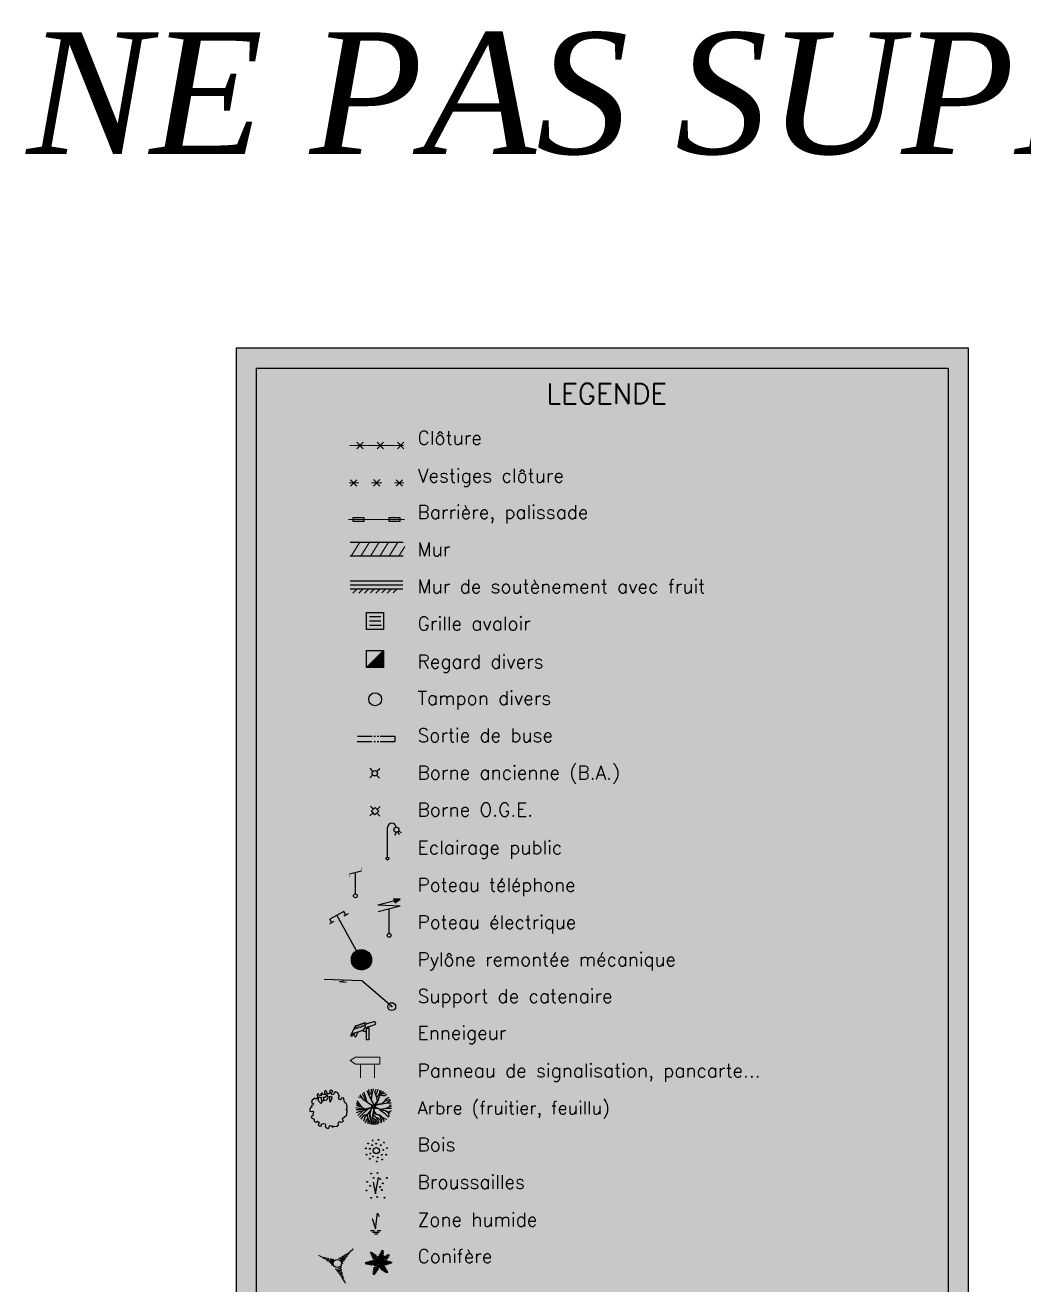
# Paper-space layout 'Legende' of a CAD drawing. Header units: millimetres. Extents: x 19 to 1130, y 28 to 365.
# Drawn here: x 18.7 to 142, y 209.7 to 365.3 of the extents above; entities that cross this region are included whole.
import ezdxf
from ezdxf.enums import TextEntityAlignment as Align

# ---------------------------------------------------------------- set-up
doc = ezdxf.new("R2010")
doc.units = ezdxf.units.MM
doc.header["$LTSCALE"] = 2
doc.header["$PDSIZE"] = 0.1
doc.layers.add('CARTOUCHE', color=7, linetype='Continuous')
doc.styles.add('17', font='romans.shx', dxfattribs={"oblique": 13.5, "height": 0.9})
doc.styles.add('CARTOUCHE', font='timesi.ttf', dxfattribs={"height": 1})

# ---------------------------------------------------------------- blocks, each defined once
blk = doc.blocks.new('*X117')
at = {"color": 0}
for p, q in [((2.91, 2.327), (2.918, 2.335)), ((2.914, 2.313), (2.935, 2.334)), ((2.918, 2.299), (2.951, 2.333)), ((2.922, 2.286), (2.968, 2.331)), ((2.926, 2.272), (2.985, 2.33)), ((2.93, 2.259), (3.001, 2.329)), ((2.935, 2.245), (3.018, 2.328)), ((2.939, 2.231), (3.034, 2.327)), ((2.943, 2.218), (3.051, 2.326)), ((2.947, 2.204), (3.068, 2.325)), ((2.951, 2.191), (3.084, 2.324)), ((2.955, 2.177), (3.101, 2.323)), ((2.959, 2.164), (3.118, 2.322)), ((2.963, 2.15), (3.134, 2.321)), ((2.967, 2.136), (3.151, 2.32)), ((2.971, 2.123), (3.168, 2.319)), ((2.975, 2.109), (3.184, 2.318)), ((3.012, 2.128), (3.201, 2.317)), ((3.07, 2.168), (3.217, 2.316)), ((3.127, 2.208), (3.234, 2.315)), ((3.185, 2.248), (3.251, 2.314)), ((3.242, 2.287), (3.267, 2.313))]:
    blk.add_line(p, q, dxfattribs=at)
blk = doc.blocks.new('4')
blk.add_point((0, 0))
blk.add_point((0, 0))
blk = doc.blocks.new('V070')
at = {"color": 0, "linetype": 'Continuous'}
for p, q in [((-0.04, 1.07), (0, 1.01)), ((0, 0.01), (0, 1.12)), ((0, 1.01), (0.05, 1.07)), ((-0.01, 0.01), (-1.01, 0.47)), ((-0.98, 0.41), (-0.91, 0.43)), ((-0.85, 0.39), (-0.96, 0.36)), ((-0.91, 0.43), (-0.94, 0.5)), ((-0.9, 0.31), (-0.77, 0.35)), ((-0.89, 0.51), (-0.85, 0.4)), ((-0.67, 0.31), (-0.83, 0.26)), ((-0.76, 0.36), (-0.81, 0.51)), ((-0.77, 0.35), (-0.77, 0.36)), ((-0.76, 0.21), (-0.6, 0.28)), ((-0.72, 0.5), (-0.67, 0.31)), ((-0.51, 0.24), (-0.69, 0.15)), ((-0.6, 0.28), (-0.63, 0.48)), ((-0.63, 0.09), (-0.41, 0.19)), ((-0.54, 0.47), (-0.5, 0.24)), ((-0.31, 0.15), (-0.54, 0.05)), ((-0.41, 0.19), (-0.51, 0.24)), ((-0.41, 0.19), (-0.46, 0.46)), ((-0.44, 0), (-0.22, 0.1)), ((-0.41, 0.19), (-0.41, 0.19)), ((-0.37, 0.42), (-0.32, 0.15)), ((-0.12, 0.06), (-0.34, -0.04)), ((-0.22, 0.1), (-0.27, 0.37)), ((-0.19, 0.61), (0, 0.45)), ((0, 0.35), (-0.19, 0.5)), ((-0.19, 0.4), (0, 0.24)), ((0, 0.13), (-0.19, 0.29)), ((-0.18, 0.31), (-0.13, 0.06)), ((0, 0.56), (-0.15, 0.69)), ((-0.13, 0.78), (0, 0.66)), ((-0.13, 0.06), (-0.13, 0.06)), ((0, 0.74), (-0.11, 0.87)), ((-0.1, 0.94), (0, 0.84)), ((0, 0.94), (-0.08, 1.02)), ((0.08, 1.02), (0, 0.94)), ((0, 0.84), (0.12, 0.94)), ((0.15, 0.86), (0, 0.74)), ((0, 0.84), (0, 0.85)), ((0, 0.66), (0.17, 0.77)), ((0, 0.46), (0.22, 0.62)), ((0, 0.45), (0, 0.56)), ((0.22, 0.51), (0, 0.35)), ((0, 0.45), (0, 0.45)), ((0, 0.24), (0.22, 0.4)), ((0.2, 0.29), (0, 0.14)), ((0, 0.14), (0, 0.14)), ((0.19, 0.69), (0.01, 0.56)), ((0.01, 0.01), (0.92, 0.64)), ((0.11, 0.08), (0.13, 0.32)), ((0.35, 0), (0.11, 0.08)), ((0.11, 0.08), (0.12, 0.08)), ((0.12, -0.04), (0.34, 0.08)), ((0.22, 0.38), (0.2, 0.14)), ((0.2, 0.14), (0.46, 0.05)), ((0.44, 0.04), (0.22, -0.08)), ((0.28, 0.2), (0.31, 0.44)), ((0.54, 0.11), (0.29, 0.2)), ((0.32, -0.12), (0.54, 0)), ((0.39, 0.5), (0.37, 0.26)), ((0.37, 0.26), (0.46, 0.32)), ((0.37, 0.26), (0.37, 0.26)), ((0.37, 0.26), (0.63, 0.17)), ((0.46, 0.32), (0.48, 0.52)), ((0.68, 0.24), (0.46, 0.31)), ((0.56, 0.55), (0.54, 0.38)), ((0.54, 0.38), (0.73, 0.3)), ((0.61, 0.43), (0.64, 0.59)), ((0.79, 0.37), (0.61, 0.43)), ((0.72, 0.62), (0.69, 0.49)), ((0.69, 0.49), (0.69, 0.49)), ((0.69, 0.48), (0.84, 0.45)), ((0.77, 0.54), (0.79, 0.65)), ((0.89, 0.52), (0.77, 0.54)), ((0.85, 0.65), (0.83, 0.58)), ((0.83, 0.58), (0.9, 0.57)), ((-0.01, -0.01), (-0.86, -0.72)), ((-0.77, -0.65), (-0.85, -0.65)), ((-0.84, -0.59), (-0.72, -0.6)), ((-0.65, -0.54), (-0.8, -0.52)), ((-0.79, -0.72), (-0.77, -0.65)), ((-0.75, -0.44), (-0.57, -0.48)), ((-0.72, -0.61), (-0.73, -0.72)), ((-0.51, -0.43), (-0.7, -0.36)), ((-0.66, -0.68), (-0.64, -0.54)), ((-0.65, -0.3), (-0.43, -0.35)), ((-0.64, -0.54), (-0.65, -0.55)), ((-0.35, -0.29), (-0.61, -0.22)), ((-0.57, -0.48), (-0.59, -0.64)), ((-0.53, -0.16), (-0.27, -0.22)), ((-0.51, -0.59), (-0.5, -0.42)), ((-0.19, -0.16), (-0.45, -0.09)), ((-0.35, -0.29), (-0.43, -0.36)), ((-0.43, -0.36), (-0.43, -0.56)), ((-0.35, -0.03), (-0.11, -0.09)), ((-0.35, -0.53), (-0.35, -0.29)), ((-0.35, -0.29), (-0.35, -0.29)), ((-0.26, -0.22), (-0.27, -0.47)), ((0, -0.24), (-0.22, -0.4)), ((-0.22, -0.51), (0, -0.35)), ((0, -0.46), (-0.22, -0.61)), ((-0.2, -0.29), (0, -0.14)), ((-0.19, -0.4), (-0.18, -0.15)), ((-0.19, -0.69), (-0.01, -0.56)), ((0, -0.66), (-0.17, -0.77)), ((-0.15, -0.86), (0, -0.74)), ((0, -0.84), (-0.12, -0.94)), ((-0.11, -0.09), (-0.11, -0.09)), ((-0.1, -0.09), (-0.1, -0.33)), ((-0.09, -1.02), (0, -0.94)), ((0, -1.01), (-0.05, -1.07)), ((0, -0.01), (0, -1.12)), ((0, -0.35), (0.08, -0.11)), ((0, -0.13), (0.19, -0.29)), ((0, -0.14), (0, -0.14)), ((0.19, -0.4), (0, -0.24)), ((0, -0.34), (0.19, -0.5)), ((0.19, -0.61), (0, -0.45)), ((0, -0.45), (0, -0.45)), ((0, -0.45), (0, -0.56)), ((0, -0.56), (0.15, -0.69)), ((0.13, -0.77), (0, -0.66)), ((0, -0.74), (0.11, -0.86)), ((0.1, -0.94), (0, -0.84)), ((0, -0.84), (0, -0.85)), ((0, -0.94), (0.08, -1.02)), ((0.04, -1.07), (0, -1.01)), ((0.01, 0), (1.05, -0.38)), ((0.01, -0.01), (0.64, -0.92)), ((0.14, -0.2), (0.05, -0.46)), ((0.08, -0.11), (0.32, -0.13)), ((0.08, -0.11), (0.08, -0.12)), ((0.11, -0.54), (0.2, -0.29)), ((0.21, -0.29), (0.13, -0.05)), ((0.13, -0.05), (0.13, -0.05)), ((0.38, -0.22), (0.14, -0.19)), ((0.26, -0.37), (0.17, -0.63)), ((0.2, -0.28), (0.44, -0.31)), ((0.23, -0.08), (0.3, -0.35)), ((0.24, -0.68), (0.31, -0.46)), ((0.5, -0.39), (0.26, -0.37)), ((0.26, -0.37), (0.26, -0.37)), ((0.26, -0.37), (0.32, -0.46)), ((0.38, -0.54), (0.3, -0.73)), ((0.32, -0.46), (0.52, -0.48)), ((0.4, -0.38), (0.33, -0.12)), ((0.37, -0.79), (0.43, -0.61)), ((0.55, -0.56), (0.38, -0.54)), ((0.64, -0.03), (0.42, -0.15)), ((0.42, -0.15), (0.42, -0.15)), ((0.42, -0.15), (0.52, -0.19)), ((0.43, -0.16), (0.5, -0.42)), ((0.43, -0.61), (0.59, -0.64)), ((0.48, -0.69), (0.44, -0.84)), ((0.62, -0.72), (0.49, -0.69)), ((0.49, -0.69), (0.49, -0.69)), ((0.52, -0.19), (0.7, -0.09)), ((0.58, -0.42), (0.52, -0.2)), ((0.52, -0.89), (0.54, -0.77)), ((0.54, -0.77), (0.65, -0.79)), ((0.58, -0.83), (0.57, -0.9)), ((0.65, -0.85), (0.58, -0.83)), ((0.77, -0.15), (0.62, -0.22)), ((0.62, -0.23), (0.66, -0.42)), ((0.7, -0.25), (0.85, -0.19)), ((0.76, -0.43), (0.7, -0.25)), ((0.92, -0.23), (0.79, -0.28)), ((0.79, -0.28), (0.8, -0.29)), ((0.79, -0.29), (0.85, -0.43)), ((0.88, -0.32), (0.99, -0.28)), ((0.93, -0.43), (0.88, -0.32)), ((1.02, -0.33), (0.95, -0.34)), ((0.95, -0.34), (0.98, -0.41))]:
    blk.add_line(p, q, dxfattribs=at)

psp = doc.layouts.new('Legende')

# ---------------------------------------------------------------- hatches: boundary and pattern name
at = {"layer": 'CARTOUCHE'}
psp.add_hatch(color=255, dxfattribs=at).paths.add_polyline_path([(135.13, 135.86), (44.75, 135.86), (44.75, 325.44), (135.13, 325.44)])

# ---------------------------------------------------------------- linework, layer by layer
at = {"layer": 'CARTOUCHE', "lineweight": 9}
for p, q in [((58.74, 313.39), (65.38, 313.39)), ((58.69, 308.76), (59.85, 308.76)), ((61.42, 308.76), (62.71, 308.76)), ((64.27, 308.76), (65.43, 308.76)), ((58.6, 304.24), (65.49, 304.24))]:
    psp.add_line(p, q, dxfattribs=at)
at = {"layer": 'CARTOUCHE', "lineweight": -3}
for p, q in [((59.6, 312.99), (60.4, 313.79)), ((59.6, 313.79), (60.4, 312.99)), ((62.12, 312.99), (62.92, 313.79)), ((62.12, 313.79), (62.92, 312.99)), ((64.64, 312.99), (65.44, 313.79)), ((64.64, 313.79), (65.44, 312.99)), ((58.82, 308.36), (59.62, 309.16)), ((58.82, 309.16), (59.62, 308.36)), ((61.67, 308.38), (62.47, 309.18)), ((61.67, 309.18), (62.47, 308.38)), ((64.46, 308.36), (65.26, 309.16)), ((64.46, 309.16), (65.26, 308.36))]:
    psp.add_line(p, q, dxfattribs=at)
at = {"layer": 'CARTOUCHE', "color": 142, "linetype": 'ByBlock'}
for p, q in [((61.18, 292.25), (62.58, 292.25)), ((61.18, 291.72), (62.58, 291.72)), ((61.18, 291.2), (62.68, 291.2))]:
    psp.add_line(p, q, dxfattribs=at)
at = {"layer": 'CARTOUCHE', "color": 130}
for p, q in [((60.81, 285.97), (62.91, 288.07)), ((60.87, 285.97), (62.91, 288.01)), ((60.93, 285.97), (62.91, 287.95)), ((60.99, 285.97), (62.91, 287.89)), ((62.91, 288.07), (62.91, 285.97)), ((61.05, 285.97), (62.91, 287.83)), ((61.11, 285.97), (62.91, 287.77)), ((61.17, 285.97), (62.91, 287.71)), ((61.23, 285.97), (62.91, 287.66)), ((61.28, 285.97), (62.91, 287.6)), ((61.34, 285.97), (62.91, 287.54)), ((61.4, 285.97), (62.91, 287.48)), ((61.46, 285.97), (62.91, 287.42)), ((61.52, 285.97), (62.91, 287.36)), ((61.58, 285.97), (62.91, 287.3)), ((61.64, 285.97), (62.91, 287.24)), ((61.7, 285.97), (62.91, 287.18)), ((61.76, 285.97), (62.91, 287.12)), ((61.82, 285.97), (62.91, 287.06)), ((61.88, 285.97), (62.91, 287)), ((61.94, 285.97), (62.91, 286.94)), ((62, 285.97), (62.91, 286.88)), ((62.06, 285.97), (62.91, 286.82)), ((62.12, 285.97), (62.91, 286.76)), ((62.18, 285.97), (62.91, 286.7)), ((62.24, 285.97), (62.91, 286.65)), ((62.29, 285.97), (62.91, 286.59)), ((62.35, 285.97), (62.91, 286.53)), ((62.41, 285.97), (62.91, 286.47)), ((62.47, 285.97), (62.91, 286.41)), ((62.53, 285.97), (62.91, 286.35)), ((62.91, 285.97), (60.81, 285.97)), ((62.59, 285.97), (62.91, 286.29)), ((62.65, 285.97), (62.91, 286.23)), ((62.71, 285.97), (62.91, 286.17)), ((62.77, 285.97), (62.91, 286.11)), ((62.83, 285.97), (62.91, 286.05))]:
    psp.add_line(p, q, dxfattribs=at)
at = {"layer": 'CARTOUCHE', "color": 251, "lineweight": 18}
for p, q in [((58.95, 249.76), (60.34, 251.11)), ((58.95, 249.82), (60.27, 251.11)), ((58.95, 249.89), (60.2, 251.11)), ((58.95, 249.96), (60.13, 251.11)), ((58.96, 250.04), (60.05, 251.11)), ((58.96, 249.69), (60.4, 251.1)), ((58.97, 249.63), (60.46, 251.09)), ((58.97, 250.13), (59.97, 251.09)), ((58.98, 249.57), (60.52, 251.07)), ((58.99, 249.52), (60.57, 251.06)), ((59, 250.22), (59.87, 251.07)), ((59.01, 249.47), (60.63, 251.04)), ((59.03, 250.32), (59.77, 251.04)), ((59.03, 249.41), (60.68, 251.02)), ((59.05, 249.36), (60.73, 251)), ((59.07, 249.32), (60.77, 250.97)), ((59.09, 250.45), (59.64, 250.98)), ((59.1, 249.27), (60.82, 250.95)), ((59.12, 249.22), (60.86, 250.92)), ((59.15, 249.18), (60.91, 250.89)), ((59.18, 249.14), (60.95, 250.86)), ((59.21, 249.1), (60.99, 250.83)), ((59.22, 250.64), (59.44, 250.86)), ((59.24, 249.06), (61.03, 250.8)), ((59.27, 249.02), (61.06, 250.76)), ((59.31, 248.99), (61.1, 250.73)), ((59.34, 248.95), (61.13, 250.69)), ((59.38, 248.92), (61.16, 250.65)), ((59.42, 248.89), (61.2, 250.61)), ((59.46, 248.85), (61.22, 250.57)), ((59.5, 248.83), (61.25, 250.53)), ((59.54, 248.8), (61.28, 250.49)), ((59.59, 248.77), (61.3, 250.44)), ((59.63, 248.75), (61.33, 250.39)), ((59.68, 248.72), (61.35, 250.35)), ((59.73, 248.7), (61.37, 250.29)), ((59.78, 248.68), (61.39, 250.24)), ((59.84, 248.67), (61.4, 250.19)), ((59.89, 248.65), (61.42, 250.13)), ((59.95, 248.64), (61.43, 250.07)), ((60.01, 248.63), (61.44, 250.01)), ((60.08, 248.62), (61.44, 249.95)), ((60.14, 248.62), (61.45, 249.88)), ((60.22, 248.61), (61.44, 249.81)), ((60.29, 248.62), (61.44, 249.73)), ((60.37, 248.63), (61.43, 249.65)), ((60.46, 248.64), (61.41, 249.57)), ((60.56, 248.67), (61.38, 249.47)), ((60.67, 248.71), (61.34, 249.36)), ((60.81, 248.78), (61.26, 249.22))]:
    psp.add_line(p, q, dxfattribs=at)
at = {"layer": 'CARTOUCHE', "color": 90}
for p, q in [((55.28, 233.43, 1051.95), (55.18, 233.29, 1051.95)), ((55.43, 233.22, 1051.95), (55.28, 233.43, 1051.95)), ((55.66, 233.64, 1051.95), (55.59, 233.48, 1051.95)), ((55.59, 233.48, 1051.95), (55.73, 233.34, 1051.95)), ((55.81, 233.72, 1051.95), (55.66, 233.64, 1051.95)), ((55.88, 233.53, 1051.95), (55.81, 233.72, 1051.95)), ((56.07, 233.27, 1051.95), (55.88, 233.53, 1051.95)), ((56.28, 233.53, 1051.95), (56.26, 233.36, 1051.95)), ((56.3, 233.72, 1051.95), (56.28, 233.53, 1051.95)), ((56.57, 233.7, 1051.95), (56.3, 233.72, 1051.95)), ((56.46, 233.42, 1051.95), (56.65, 233.52, 1051.95)), ((56.52, 233.18, 1051.95), (56.46, 233.42, 1051.95)), ((56.65, 233.52, 1051.95), (56.57, 233.7, 1051.95)), ((56.87, 233.52, 1051.95), (56.85, 233.38, 1051.95)), ((56.98, 233.56, 1051.95), (56.87, 233.52, 1051.95)), ((57.27, 233.44, 1051.95), (56.98, 233.56, 1051.95)), ((57.37, 233.2, 1051.95), (57.27, 233.44, 1051.95)), ((60.45, 233.54), (60.65, 233)), ((60.86, 233.73), (61.35, 232.6)), ((61.08, 233.82), (61.14, 233.15)), ((61.39, 233.88), (61.34, 233.19)), ((61.64, 233.9), (61.48, 233.2)), ((61.9, 233.61), (62.02, 233.87)), ((61.9, 233.39), (61.9, 233.61)), ((62.1, 233.46), (61.95, 233.28)), ((62.23, 233.83), (62.1, 233.46)), ((62.44, 233.77), (62.36, 233.31)), ((62.36, 233.31), (62.7, 233.66)), ((62.9, 233.55), (62.46, 233.16)), ((54.1, 232.52, 1051.95), (54.03, 232.28, 1051.95)), ((54.03, 232.28, 1051.95), (54.26, 232.07, 1051.95)), ((54.19, 231.92, 1051.95), (54.03, 231.88, 1051.95)), ((54.03, 231.88, 1051.95), (54.05, 231.69, 1051.95)), ((54.25, 232.64, 1051.95), (54.1, 232.52, 1051.95)), ((54.26, 232.07, 1051.95), (54.19, 231.92, 1051.95)), ((54.43, 232.77, 1051.95), (54.25, 232.64, 1051.95)), ((54.55, 232.64, 1051.95), (54.43, 232.77, 1051.95)), ((54.75, 232.87, 1051.95), (54.55, 232.64, 1051.95)), ((54.86, 233.36, 1051.95), (54.71, 233.16, 1051.95)), ((54.71, 233.16, 1051.95), (54.75, 232.87, 1051.95)), ((54.88, 232.81, 1051.95), (54.8, 232.53, 1051.95)), ((54.8, 232.53, 1051.95), (55.19, 232.11, 1051.95)), ((54.96, 233.1, 1051.95), (54.86, 233.36, 1051.95)), ((55.02, 232.9, 1051.95), (54.88, 232.81, 1051.95)), ((55.21, 233.06, 1051.95), (54.96, 233.1, 1051.95)), ((55.24, 232.8, 1051.95), (55.02, 232.9, 1051.95)), ((55.18, 233.29, 1051.95), (55.21, 233.06, 1051.95)), ((55.19, 232.11, 1051.95), (55.29, 232.22, 1051.95)), ((55.29, 232.22, 1051.95), (55.24, 232.8, 1051.95)), ((55.53, 232.69, 1051.95), (55.38, 232.45, 1051.95)), ((55.38, 232.45, 1051.95), (55.92, 232.55, 1051.95)), ((55.69, 233.18, 1051.95), (55.43, 233.22, 1051.95)), ((55.43, 232.86, 1051.95), (55.53, 232.69, 1051.95)), ((55.75, 232.86, 1051.95), (55.43, 232.86, 1051.95)), ((55.73, 233.34, 1051.95), (55.69, 233.18, 1051.95)), ((55.92, 233.22, 1051.95), (55.75, 232.86, 1051.95)), ((56.07, 232.86, 1051.95), (55.92, 233.22, 1051.95)), ((55.92, 232.55, 1051.95), (56.07, 232.86, 1051.95)), ((56.26, 233.36, 1051.95), (56.07, 233.27, 1051.95)), ((56.26, 232.96, 1051.95), (56.49, 232.99, 1051.95)), ((56.34, 232.29, 1051.95), (56.26, 232.96, 1051.95)), ((56.53, 232.77, 1051.95), (56.34, 232.29, 1051.95)), ((56.49, 232.99, 1051.95), (56.53, 232.77, 1051.95)), ((56.69, 233.2, 1051.95), (56.52, 233.18, 1051.95)), ((56.85, 233.38, 1051.95), (56.69, 233.2, 1051.95)), ((57.35, 232.81, 1051.95), (57.47, 233.01, 1051.95)), ((57.51, 232.57, 1051.95), (57.35, 232.81, 1051.95)), ((57.47, 233.01, 1051.95), (57.37, 233.2, 1051.95)), ((57.72, 232.64, 1051.95), (57.51, 232.57, 1051.95)), ((57.76, 232.82, 1051.95), (57.7, 232.75, 1051.95)), ((57.7, 232.75, 1051.95), (57.72, 232.64, 1051.95)), ((58.01, 232.78, 1051.95), (57.76, 232.82, 1051.95)), ((58.05, 232.43, 1051.95), (58.01, 232.78, 1051.95)), ((58.17, 232.15, 1051.95), (58.05, 232.43, 1051.95)), ((58.34, 232.11, 1051.95), (58.17, 232.15, 1051.95)), ((58.39, 231.94, 1051.95), (58.34, 232.11, 1051.95)), ((58.44, 231.56, 1051.95), (58.39, 231.94, 1051.95)), ((59.52, 231.93), (60.02, 231.68)), ((59.57, 232.18), (59.92, 231.92)), ((60.33, 231.56), (59.65, 232.45)), ((59.97, 232.88), (59.83, 232.84)), ((60.12, 232.83), (59.97, 232.88)), ((60.48, 232.53), (60.05, 233.18)), ((60.37, 232.69), (60.12, 232.83)), ((60.27, 233.35), (60.55, 232.78)), ((60.97, 232.2), (60.48, 232.53)), ((60.55, 232.78), (60.91, 232.26)), ((60.65, 233), (60.82, 232.39)), ((60.82, 232.39), (60.99, 232.21)), ((61.51, 231.84), (60.97, 232.2)), ((60.99, 232.21), (61.51, 231.86)), ((61.14, 233.15), (61.4, 232.56)), ((61.35, 232.6), (61.66, 232.04)), ((61.48, 233.2), (61.39, 232.51)), ((61.4, 232.56), (61.67, 232.04)), ((61.41, 231.69), (61.62, 231.89)), ((61.62, 231.89), (61.47, 231.65)), ((61.51, 231.86), (61.77, 231.88)), ((61.8, 231.87), (61.51, 231.84)), ((61.62, 231.93), (61.8, 231.94)), ((61.66, 232.04), (61.88, 231.75)), ((61.67, 232.04), (61.81, 231.97)), ((61.77, 231.88), (61.77, 231.47)), ((61.78, 231.46), (61.8, 231.87)), ((61.8, 231.94), (61.92, 231.77)), ((61.81, 231.97), (61.97, 232.1)), ((62.01, 232.07), (61.85, 231.93)), ((62.72, 232.08), (61.86, 231.94)), ((61.86, 231.89), (62.25, 231.97)), ((61.86, 231.94), (61.86, 231.89)), ((62.1, 232.86), (61.9, 233.39)), ((61.97, 232.1), (62.17, 232.4)), ((62.2, 232.42), (62.01, 232.07)), ((62.36, 233.31), (62.1, 232.9)), ((62.17, 232.4), (62.1, 232.86)), ((62.46, 233.16), (62.2, 232.42)), ((62.48, 233.16), (62.22, 232.42)), ((62.25, 231.97), (62.75, 232.05)), ((63.11, 233.4), (62.48, 233.16)), ((62.83, 233.06), (62.49, 233.13)), ((63.05, 232.4), (62.67, 232.05)), ((63.07, 232.4), (62.72, 232.08)), ((62.75, 232.05), (63.38, 232.2)), ((63.07, 233.06), (62.83, 233.06)), ((63.26, 232.67), (63.05, 232.4)), ((63.3, 233.21), (63.07, 233.06)), ((63.71, 232.6), (63.07, 232.4)), ((63.59, 232.86), (63.26, 232.67)), ((63.38, 232.23), (63.32, 232.19)), ((63.52, 232.32), (63.38, 232.23)), ((63.38, 232.2), (63.87, 232.17)), ((63.78, 232.46), (63.52, 232.32)), ((63.87, 231.9), (63.63, 231.85)), ((53.91, 231.57, 1051.95), (53.81, 231.39, 1051.95)), ((53.81, 231.39, 1051.95), (53.82, 231.17, 1051.95)), ((53.82, 231.17, 1051.95), (54.04, 231.13, 1051.95)), ((54.05, 231.69, 1051.95), (53.91, 231.57, 1051.95)), ((54.24, 230.64, 1051.95), (53.99, 230.5, 1051.95)), ((53.99, 230.5, 1051.95), (54.07, 230.31, 1051.95)), ((54.04, 231.13, 1051.95), (54.18, 231.16, 1051.95)), ((54.07, 230.31, 1051.95), (54.28, 230.21, 1051.95)), ((54.29, 230.98, 1051.95), (54.17, 230.89, 1051.95)), ((54.17, 230.89, 1051.95), (54.24, 230.64, 1051.95)), ((54.18, 231.16, 1051.95), (54.29, 230.98, 1051.95)), ((57.87, 230.26, 1051.95), (58.14, 230.49, 1051.95)), ((58.14, 230.49, 1051.95), (58.3, 230.57, 1051.95)), ((58.3, 230.57, 1051.95), (58.37, 230.69, 1051.95)), ((58.36, 231.38, 1051.95), (58.44, 231.56, 1051.95)), ((58.44, 231.26, 1051.95), (58.36, 231.38, 1051.95)), ((58.37, 230.69, 1051.95), (58.44, 231.26, 1051.95)), ((59.5, 231.61), (60.48, 231.41)), ((60.08, 231.31), (59.52, 231.32)), ((59.58, 230.99), (60.2, 231.21)), ((60.27, 231.11), (59.75, 230.63)), ((60.65, 231.13), (59.93, 230.42)), ((60.67, 231.38), (60.08, 231.31)), ((60.31, 230.44), (60.1, 230.17)), ((60.64, 231.38), (60.27, 231.11)), ((60.59, 230.65), (60.31, 230.44)), ((60.64, 231.39), (60.33, 231.56)), ((60.62, 230.4), (60.46, 229.87)), ((60.92, 230.76), (60.59, 230.65)), ((60.91, 230.74), (60.62, 230.4)), ((61.15, 231.54), (60.64, 231.39)), ((61.16, 231.54), (60.65, 231.13)), ((61.17, 231.5), (60.67, 231.38)), ((61.15, 231.04), (60.92, 230.76)), ((60.93, 230.75), (61.18, 231.03)), ((61.01, 230.25), (60.93, 230.75)), ((61.66, 231.55), (61.15, 231.54)), ((61.34, 231.33), (61.15, 231.04)), ((61.42, 231.51), (61.17, 231.5)), ((61.18, 231.03), (61.35, 231.31)), ((61.21, 230.81), (61.29, 231.21)), ((61.22, 230.5), (61.21, 230.81)), ((61.3, 231.2), (61.22, 230.81)), ((61.22, 230.81), (61.25, 230.5)), ((61.32, 230.21), (61.22, 230.5)), ((61.25, 230.5), (61.39, 230.04)), ((61.51, 231.71), (61.34, 231.33)), ((61.35, 231.31), (61.54, 231.71)), ((61.71, 231.47), (61.42, 231.51)), ((61.47, 231.65), (61.78, 231.47)), ((61.54, 231.71), (61.51, 231.71)), ((61.78, 231.47), (61.54, 231.69)), ((61.57, 230.37), (61.75, 231.52)), ((61.66, 229.93), (61.57, 230.37)), ((61.77, 231.52), (61.59, 230.36)), ((61.59, 230.36), (61.88, 230.14)), ((61.7, 230.7), (61.66, 230.89)), ((61.7, 231.15), (61.89, 230.94)), ((61.76, 230.59), (61.7, 230.7)), ((61.71, 231.13), (61.86, 230.92)), ((61.75, 231.52), (61.77, 231.52)), ((61.87, 230.51), (61.76, 230.59)), ((61.77, 231.47), (61.96, 231.54)), ((61.98, 231.51), (61.78, 231.46)), ((61.92, 231.77), (61.79, 231.45)), ((61.86, 230.92), (62, 230.77)), ((62.02, 230.39), (61.87, 230.51)), ((61.89, 230.94), (62.02, 230.79)), ((61.96, 231.54), (62.14, 231.54)), ((62.14, 231.52), (61.98, 231.51)), ((61.98, 230.43), (62.24, 230.3)), ((62, 230.77), (62.31, 230.72)), ((62.02, 230.79), (62.3, 230.75)), ((62.19, 230.19), (62.02, 230.39)), ((62.14, 231.54), (62.63, 231.37)), ((62.6, 231.35), (62.14, 231.52)), ((62.24, 230.3), (62.4, 230.15)), ((62.3, 230.75), (62.51, 230.65)), ((62.31, 230.72), (62.44, 230.66)), ((62.51, 230.55), (62.37, 230.71)), ((62.44, 230.66), (62.5, 230.64)), ((62.48, 231.33), (63.01, 230.94)), ((62.5, 230.64), (62.68, 230.44)), ((62.51, 230.65), (62.71, 230.44)), ((62.54, 230.43), (62.51, 230.55)), ((62.65, 230.12), (62.54, 230.43)), ((63.21, 231.21), (62.59, 231.36)), ((63.19, 231.5), (62.6, 231.35)), ((62.63, 231.37), (63.21, 231.22)), ((62.7, 230.44), (62.99, 230.25)), ((62.71, 230.44), (62.98, 229.87)), ((63.01, 230.94), (63.52, 230.4)), ((63.9, 231.48), (63.19, 231.5)), ((63.5, 231.63), (63.2, 231.5)), ((63.21, 231.22), (63.43, 231.05)), ((63.43, 231.05), (63.21, 231.21)), ((63.61, 231.07), (63.43, 231.05)), ((63.43, 231.05), (63.52, 230.84)), ((63.87, 231.76), (63.5, 231.63)), ((63.52, 230.84), (63.59, 230.52)), ((63.72, 230.91), (63.59, 230.95)), ((63.85, 231.2), (63.61, 231.07)), ((54.28, 230.21, 1051.95), (54.36, 230.09, 1051.95)), ((54.36, 230.09, 1051.95), (54.34, 229.88, 1051.95)), ((54.34, 229.88, 1051.95), (54.57, 229.81, 1051.95)), ((54.57, 229.81, 1051.95), (54.77, 229.93, 1051.95)), ((54.77, 229.93, 1051.95), (54.98, 229.76, 1051.95)), ((54.98, 229.76, 1051.95), (54.85, 229.46, 1051.95)), ((54.85, 229.46, 1051.95), (55.08, 229.3, 1051.95)), ((55.08, 229.3, 1051.95), (55.24, 229.35, 1051.95)), ((55.2, 229.52, 1051.95), (55.47, 229.63, 1051.95)), ((55.24, 229.35, 1051.95), (55.2, 229.52, 1051.95)), ((55.47, 229.63, 1051.95), (55.71, 229.59, 1051.95)), ((55.76, 229.44, 1051.95), (55.69, 229.25, 1051.95)), ((55.69, 229.25, 1051.95), (55.92, 229.07, 1051.95)), ((55.71, 229.59, 1051.95), (55.76, 229.44, 1051.95)), ((55.92, 229.07, 1051.95), (56.18, 229.08, 1051.95)), ((56.18, 229.08, 1051.95), (56.2, 229.23, 1051.95)), ((56.2, 229.23, 1051.95), (56.32, 229.37, 1051.95)), ((56.32, 229.37, 1051.95), (56.56, 229.35, 1051.95)), ((56.56, 229.35, 1051.95), (56.54, 229.23, 1051.95)), ((56.54, 229.23, 1051.95), (56.66, 229.21, 1051.95)), ((56.66, 229.21, 1051.95), (56.76, 229.31, 1051.95)), ((56.76, 229.31, 1051.95), (56.91, 229.26, 1051.95)), ((56.91, 229.26, 1051.95), (57.17, 229.31, 1051.95)), ((57.17, 229.31, 1051.95), (57.36, 229.41, 1051.95)), ((57.33, 229.5, 1051.95), (57.34, 229.77, 1051.95)), ((57.36, 229.41, 1051.95), (57.33, 229.5, 1051.95)), ((57.34, 229.77, 1051.95), (57.48, 229.88, 1051.95)), ((57.48, 229.88, 1051.95), (57.66, 229.82, 1051.95)), ((57.66, 229.82, 1051.95), (57.86, 229.83, 1051.95)), ((57.86, 229.83, 1051.95), (57.97, 229.98, 1051.95)), ((57.91, 230.06, 1051.95), (57.87, 230.26, 1051.95)), ((57.97, 229.98, 1051.95), (57.91, 230.06, 1051.95)), ((60.69, 229.73), (60.81, 230.05)), ((60.81, 230.05), (60.99, 230.24)), ((61.17, 229.88), (61.01, 230.25)), ((61.02, 229.59), (61.01, 230.24)), ((61.25, 229.57), (61.17, 229.88)), ((61.4, 229.93), (61.32, 230.21)), ((61.39, 230.04), (61.6, 229.51)), ((61.44, 229.56), (61.4, 229.93)), ((61.81, 229.47), (61.66, 229.93)), ((61.99, 229.49), (61.86, 229.95)), ((61.88, 230.14), (62.01, 229.95)), ((62.01, 229.95), (62.16, 229.54)), ((62.39, 229.62), (62.19, 230.19)), ((62.4, 230.15), (62.49, 230.03)), ((62.49, 230.03), (62.62, 229.7)), ((62.76, 229.85), (62.65, 230.12)), ((62.99, 230.25), (63.29, 230.17))]:
    psp.add_line(p, q, dxfattribs=at)
at = {"layer": 'CARTOUCHE'}
for points in [[(135.13, 135.86), (44.75, 135.86), (44.75, 325.44), (135.13, 325.44)], [(60.47, 241.21), (60.57, 241.41), (61.97, 241.92), (61.85, 242.24), (60.84, 241.94), (60.61, 242.06), (59.72, 241.76), (59.41, 241.66), (58.83, 240.5), (59.02, 240.41), (59.21, 240.79), (59.36, 240.84), (59.19, 240.49), (59.48, 240.35), (59.8, 240.98)]]:
    psp.add_lwpolyline(points, close=True, dxfattribs=at)
at = {"layer": 'CARTOUCHE', "lineweight": 25}
for points in [[(132.63, 138.36), (47.25, 138.36), (47.25, 322.94), (132.63, 322.94), (132.63, 138.36)], [(58.81, 301.45), (65.33, 301.45)], [(65.33, 299.7), (58.81, 299.7)], [(58.81, 295.67), (65.32, 295.67)]]:
    psp.add_lwpolyline(points, dxfattribs=at)
at = {"layer": 'CARTOUCHE', "lineweight": -3}
for points in [[(59.13, 304.44), (59.13, 304.04), (60.53, 304.04), (60.53, 304.44)], [(63.59, 304.44), (63.59, 304.04), (64.99, 304.04), (64.99, 304.44)]]:
    psp.add_lwpolyline(points, close=True, dxfattribs=at)
at = {"layer": 'CARTOUCHE', "color": 252, "lineweight": 9}
for points in [[(60.01, 301.45), (58.94, 299.7)], [(61.18, 301.45), (60.11, 299.7)], [(62.36, 301.45), (61.29, 299.7)], [(63.53, 301.45), (62.46, 299.7)], [(64.7, 301.45), (63.63, 299.7)], [(65.55, 300.93), (64.8, 299.7)], [(61.79, 295.67), (61.29, 295.17)], [(63.21, 295.67), (62.71, 295.17)], [(64.62, 295.67), (64.12, 295.17)], [(59.64, 295.63), (59.14, 295.13)], [(60.35, 295.64), (59.85, 295.14)], [(61.05, 295.63), (60.55, 295.13)], [(62.47, 295.63), (61.97, 295.13)], [(63.88, 295.63), (63.38, 295.13)]]:
    psp.add_lwpolyline(points, dxfattribs=at)
at = {"layer": 'CARTOUCHE', "color": 251}
for points in [[(58.81, 296.67), (65.32, 296.67)], [(58.81, 296.17), (65.32, 296.17)]]:
    psp.add_lwpolyline(points, dxfattribs=at)
at = {"layer": 'CARTOUCHE', "color": 142, "linetype": 'ByBlock'}
psp.add_lwpolyline([(62.93, 290.67), (60.83, 290.67), (60.83, 292.77), (62.93, 292.77)], close=True, dxfattribs=at)
at = {"layer": 'CARTOUCHE', "color": 130}
for points in [[(60.81, 285.97), (60.81, 288.07), (62.91, 288.07)], [(61.51, 217.92), (61.93, 216.62), (62.16, 218.57), (62.36, 218.14)], [(61.32, 216.43), (61.8, 216.43)], [(62.15, 216.43), (62.58, 216.43)], [(61.57, 216.2), (62.38, 216.22)], [(61.79, 216.01), (62.2, 216.01)]]:
    psp.add_lwpolyline(points, dxfattribs=at)
at = {"layer": 'CARTOUCHE', "color": 142}
for points in [[(59.69, 277.47), (61.5, 277.47)], [(61.72, 277.47), (61.92, 277.47)], [(62.12, 277.47), (62.32, 277.47)], [(62.52, 277.47), (64.33, 277.47)], [(64.33, 277.47), (64.33, 276.81)], [(59.68, 276.81), (61.49, 276.81)], [(61.72, 276.81), (61.92, 276.81)], [(62.12, 276.81), (62.32, 276.81)], [(62.52, 276.81), (64.33, 276.81)]]:
    psp.add_lwpolyline(points, dxfattribs=at)
at = {"layer": 'CARTOUCHE'}
for points in [[(61.21, 272.33), (61.51, 272.61)], [(61.54, 273.22), (61.26, 273.52)], [(62.12, 272.58), (62.4, 272.28)], [(62.15, 273.19), (62.45, 273.47)], [(61.59, 267.96), (61.24, 267.64)], [(61.62, 268.5), (61.29, 268.85)], [(61.42, 268.24), (61.9, 268.68), (62.34, 268.2), (61.86, 267.76), (61.42, 268.24)], [(62.13, 267.94), (62.46, 267.59)], [(62.16, 268.48), (62.52, 268.81)], [(58.03, 255.84), (56.28, 254.87)], [(60.2, 249.86), (57.15, 255.36)], [(58.53, 255.55), (58.01, 255.26)], [(58.27, 255.4), (58.03, 255.84)], [(56.78, 254.58), (56.26, 254.29)], [(56.52, 254.43), (56.28, 254.87)], [(63.93, 244.08), (60.25, 247.26), (55.59, 247.42)], [(57.88, 247.12), (57.46, 247.14)], [(57.88, 247.12), (57.92, 247.34)], [(57.88, 247.12), (58.3, 247.11)], [(60.82, 241.37), (61.08, 241.45)], [(60.82, 239.98), (60.82, 241.37)], [(61.08, 241.45), (61.12, 241.45), (61.12, 239.98)], [(59.04, 240.85), (59.17, 240.79)], [(59.42, 240.85), (59.72, 240.95)], [(60.36, 241.08), (60.77, 240.97)], [(61.12, 239.98), (60.82, 239.98)]]:
    psp.add_lwpolyline(points, dxfattribs=at)
at = {"layer": 'CARTOUCHE', "color": 198}
for points in [[(63.4, 262.54), (63.4, 266.19)], [(64.43, 265.58), (64.33, 265.2)], [(64.67, 265.62), (64.84, 265.32)], [(64.79, 265.75), (65.08, 265.59)]]:
    psp.add_lwpolyline(points, dxfattribs=at)
at = {"layer": 'CARTOUCHE', "color": 3, "const_width": 0.0216}
for points in [[(58.72, 260.05), (58.71, 260.49)], [(60.19, 260.85), (60.2, 261.29)]]:
    psp.add_lwpolyline(points, dxfattribs=at)
at = {"layer": 'CARTOUCHE', "color": 3}
for points in [[(58.71, 260.49), (60.19, 260.85)], [(59.44, 257.99), (59.44, 260.57), (59.44, 260.67)]]:
    psp.add_lwpolyline(points, dxfattribs=at)
at = {"layer": 'CARTOUCHE', "color": 1}
for points in [[(62.23, 256.64), (64.97, 257.33)], [(64.97, 257.33), (64.17, 257.38), (64.32, 256.88), (64.97, 257.33)], [(62.23, 256.64), (64.97, 256.52)], [(62.24, 255.84), (64.97, 256.52)], [(63.61, 253.11), (63.61, 256.19)]]:
    psp.add_lwpolyline(points, dxfattribs=at)
at = {"layer": 'CARTOUCHE', "lineweight": 25}
psp.add_lwpolyline([(59.06, 250.4, -0.19333), (59.75, 251.03, -0.19333), (60.68, 251.02, -0.20031), (61.35, 250.33, -0.20031), (61.34, 249.37, -0.208331), (60.62, 248.69, -0.208331), (59.62, 248.75, -0.193707), (59.01, 249.46, -0.193707)], format="xyb", close=True, dxfattribs=at)
at = {"layer": 'CARTOUCHE', "const_width": 0.024}
for points in [[(63.68, 243.84), (63.7, 244.32)], [(64.16, 243.83), (64.18, 244.31)], [(63.69, 244.08), (64.17, 244.07)]]:
    psp.add_lwpolyline(points, dxfattribs=at)
at = {"layer": 'CARTOUCHE', "lineweight": 9}
for points in [[(59.26, 241.23), (60.65, 241.69)], [(60.81, 241.91), (60.61, 241.48)], [(61.82, 236.97), (62.45, 236.97), (62.45, 237.84), (59.45, 237.84), (58.8, 237.4), (59.45, 236.97), (61.8, 236.97)], [(60.09, 235.26), (60.09, 236.95)], [(61.82, 236.97), (61.82, 235.26)]]:
    psp.add_lwpolyline(points, dxfattribs=at)
psp.add_lwpolyline([(59.39, 241.43), (60.64, 241.84), (60.5, 241.97), (59.46, 241.62)], close=True, dxfattribs=at)
at = {"layer": 'CARTOUCHE', "color": 90}
psp.add_lwpolyline([(61.64, 222.38), (61.94, 220.94), (62.3, 222.98)], dxfattribs=at)
psp.add_lwpolyline([(62.3, 222.98, 0.070153), (62.36, 222.88, 0.070153), (62.44, 222.81, 0.065345), (62.53, 222.76, 0.065345), (62.63, 222.74)], format="xyb", dxfattribs=at)
at = {"layer": 'CARTOUCHE', "color": 130}
psp.add_circle((61.88, 282.04), 0.798, dxfattribs=at)
at = {"layer": 'CARTOUCHE'}
for centre, radius in [((61.83, 272.9), 0.324), ((61.88, 268.22), 0.0152), ((60.2, 249.86), 0.0567), ((63.93, 244.08), 0.482)]:
    psp.add_circle(centre, radius, dxfattribs=at)
at = {"layer": 'CARTOUCHE', "color": 198}
for centre, radius in [((64.51, 265.92), 0.313), ((63.4, 262.36), 0.178)]:
    psp.add_circle(centre, radius, dxfattribs=at)
at = {"layer": 'CARTOUCHE', "color": 3}
psp.add_circle((59.44, 257.76), 0.237, dxfattribs=at)
at = {"layer": 'CARTOUCHE', "color": 1}
psp.add_circle((63.61, 252.88), 0.237, dxfattribs=at)
at = {"layer": 'CARTOUCHE', "color": 90}
for centre, radius in [((61.02, 227.16), 0.05), ((61.57, 227.53), 0.05), ((62.01, 227.15), 0.05), ((62.29, 227.63), 0.05), ((62.97, 227.28), 0.05), ((60.74, 226.56), 0.05), ((60.81, 225.79), 0.05), ((61.23, 226.52), 0.05), ((61.29, 225.93), 0.05), ((61.5, 226.95), 0.05), ((62.03, 226.29), 0.375), ((62.57, 226.96), 0.05), ((62.7, 225.77), 0.05), ((62.89, 226.37), 0.05), ((63.25, 225.78), 0.05), ((63.35, 226.6), 0.05), ((61.23, 225.26), 0.05), ((61.62, 225.56), 0.05), ((62.1, 224.95), 0.05), ((62.2, 225.44), 0.05), ((62.74, 225.2), 0.05), ((61.38, 223.47), 0.05), ((61.69, 222.92), 0.05), ((62.17, 223.52), 0.05), ((63.32, 222.91), 0.05), ((60.82, 221.35), 0.05), ((60.89, 222.43), 0.05), ((61.26, 221.93), 0.05), ((62.49, 221.8), 0.05), ((62.72, 221.43), 0.05), ((62.83, 222.25), 0.05), ((61.38, 220.46), 0.05), ((62.13, 220.56), 0.05), ((63.03, 220.47), 0.05), ((57.21, 212.34), 0.507)]:
    psp.add_circle(centre, radius, dxfattribs=at)
at = {"layer": 'CARTOUCHE', "color": 198}
psp.add_arc((63.93, 266.19), 0.533, 0, 180, dxfattribs=at)
at = {"layer": 'CARTOUCHE', "color": 90}
for centre, radius, start, end in [((57.21, 212.34), 2.47, 156.2934, 157.4217), ((57.21, 212.34), 2.32, 156.0975, 157.853), ((57.21, 212.34), 2.2, 156.0461, 158.2808), ((57.21, 212.34), 1.01, 23.1015, 57.8218), ((57.21, 212.34), 1.2, 28.8582, 53.423), ((57.21, 212.34), 1.35, 32.3953, 50.6958), ((57.21, 212.34), 1.53, 35.3817, 48.3688), ((57.21, 212.34), 1.7, 37.3418, 46.6984), ((57.21, 212.34), 1.87, 38.7041, 45.5236), ((57.21, 212.34), 2.04, 39.7073, 44.743), ((57.21, 212.34), 2.2, 40.4549, 44.1973), ((57.21, 212.34), 2.34, 40.9802, 44.2462), ((57.21, 212.34), 2.47, 41.1689, 43.5083), ((57.3, 212.43), 2.47, 41.1689, 43.5083), ((57.21, 212.34), 2.04, 155.8599, 159.0208), ((57.21, 212.34), 1.87, 155.3964, 160.0963), ((57.21, 212.34), 1.7, 154.4405, 161.5579), ((57.21, 212.34), 1.53, 153.0547, 163.3883), ((57.21, 212.34), 1.35, 151.0729, 165.8763), ((57.21, 212.34), 1.2, 148.6916, 168.7481), ((57.21, 212.34), 1.01, 144.7758, 173.7628), ((57.21, 212.34), 0.862, 139.3523, 180.8993), ((57.21, 212.34), 0.697, 129.7392, 199.4593), ((57.21, 212.34), 0.697, 248.9959, 319.1846), ((57.21, 212.34), 0.862, 264.3369, 307.0816), ((57.21, 212.34), 0.697, 0.0342, 75.5177), ((57.21, 212.34), 0.862, 15.7436, 63.545), ((57.21, 212.34), 1.01, 271.8602, 303.0864), ((57.21, 212.34), 1.2, 277.485, 299.8137), ((57.21, 212.34), 1.35, 280.7643, 297.7791), ((57.21, 212.34), 1.53, 283.5326, 296.1471), ((57.21, 212.34), 1.7, 285.5683, 295.0784), ((57.21, 212.34), 1.87, 287.2141, 294.3328), ((57.21, 212.34), 2.04, 288.5714, 293.8236), ((57.21, 212.34), 2.2, 289.6146, 293.4862), ((57.21, 212.34), 2.33, 290.2378, 293.3034), ((57.21, 212.34), 2.46, 290.7761, 293.016), ((57.27, 212.22), 2.46, 290.8444, 293.016)]:
    psp.add_arc(centre, radius, start, end, dxfattribs=at)

# ---------------------------------------------------------------- block references
at = {"layer": 'CARTOUCHE', "color": 1, "xscale": 2.160000000000082, "yscale": 2.160000000000082, "zscale": 2.160000000000082}
psp.add_blockref('*X117', (57.89, 252.34), dxfattribs=at)
at = {"layer": 'CARTOUCHE', "xscale": 0.9598399999999243, "yscale": 0.9598399999999243, "zscale": 0.9598399999999243, "rotation": 88.09084756700499}
psp.add_blockref('4', (63.93, 244.08), dxfattribs=at)
at = {"layer": 'CARTOUCHE', "color": 90, "xscale": 1.5, "yscale": 1.5, "zscale": 1.9999999724343, "rotation": 92.04642054389487}
psp.add_blockref('V070', (62.31, 212.43), dxfattribs=at)

# ---------------------------------------------------------------- texts
at = {"layer": 'CARTOUCHE', "color": 1, "style": 'CARTOUCHE', "width": 1.01}
psp.add_text('NE PAS SUPPRIMER DANS LE GABARIT LES LEGENDES MEME SI ELLES NE VOUS CONCERNENT  PAS (Pierre)', height=15, rotation=360, dxfattribs=at).set_placement((574.96, 356.92), align=Align.MIDDLE_CENTER)
at = {"layer": 'CARTOUCHE', "style": '17'}
psp.add_text('LEGENDE', height=2.521, dxfattribs=at).set_placement((90.47, 319.79), align=Align.MIDDLE)
at = {"layer": 'CARTOUCHE', "color": 7, "style": '17'}
for s, height, p in [('Clôture', 1.68, (67.13, 313.5)), ('Vestiges clôture', 1.6804, (67.18, 308.83)), ('Barrière, palissade', 1.6804, (67.11, 304.32)), ('Mur', 1.68, (67.13, 299.74)), ('Mur de soutènement avec fruit', 1.6804, (67.13, 295.14)), ('Grille avaloir', 1.6804, (67.13, 290.56)), ('Regard divers', 1.6804, (67.13, 285.86)), ('Tampon divers', 1.6804, (67.13, 281.35)), ('Sortie de buse', 1.6804, (67.13, 276.76)), ('Borne ancienne (B.A.)', 1.6804, (67.13, 272.15)), ('Borne O.G.E.', 1.6804, (67.13, 267.57)), ('Eclairage public', 1.6804, (67.13, 262.89)), ('Support de catenaire', 1.6804, (67.13, 244.54)), ('Enneigeur', 1.68, (67.13, 240)), ('Panneau de signalisation, pancarte...', 1.6804, (67.13, 235.34)), ('Bois', 1.68, (67.13, 226.2)), ('Broussailles', 1.6804, (67.13, 221.58)), ('Zone humide', 1.6804, (67.13, 216.93))]:
    psp.add_text(s, height=height, dxfattribs=at).set_placement(p)
at = {"layer": 'CARTOUCHE', "style": '17'}
for s, height, p in [('Poteau téléphone', 1.66, (67.13, 258.28)), ('Poteau électrique', 1.66, (67.13, 253.68)), ('Pylône remontée mécanique', 1.66, (67.13, 249.08)), ('Arbre (fruitier, feuillu)', 1.6, (67.13, 230.77))]:
    psp.add_text(s, height=height, dxfattribs=at).set_placement(p)
at = {"layer": 'CARTOUCHE', "color": 0, "style": '17'}
psp.add_text('Conifère', height=1.68, rotation=0, dxfattribs=at).set_placement((67.13, 212.41))

doc.saveas('drawing.dxf')
